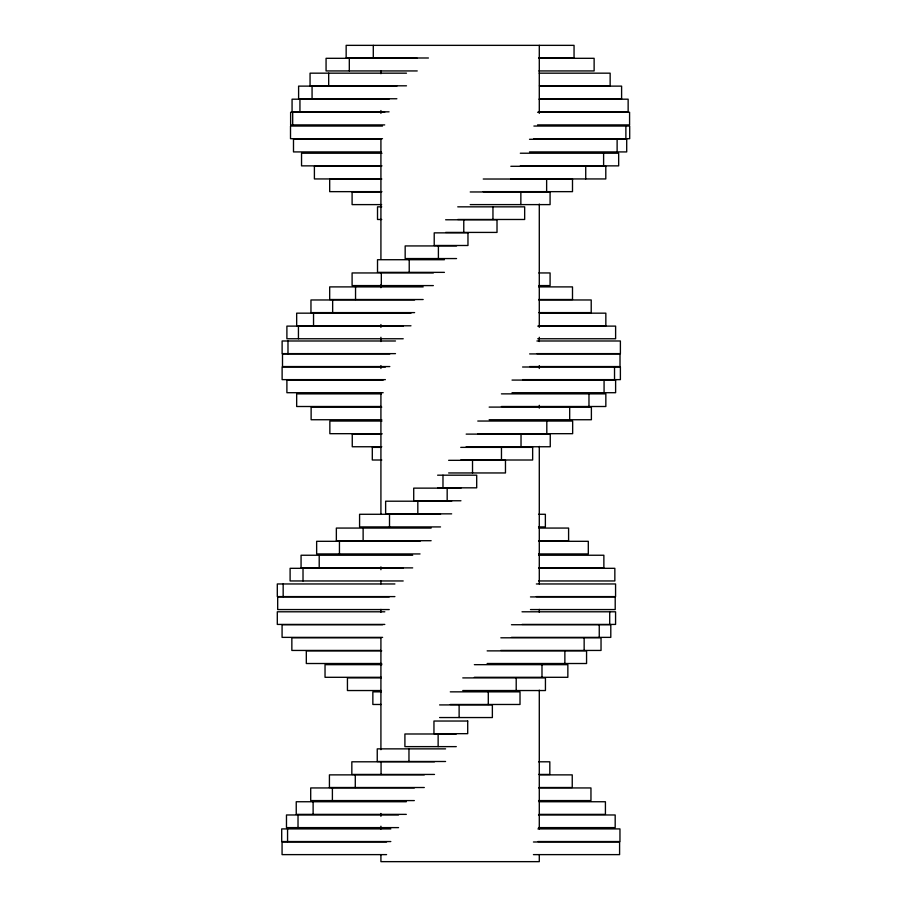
<?xml version="1.0" encoding="UTF-8"?>
<svg xmlns="http://www.w3.org/2000/svg" width="907" height="907" viewBox="0 0 907 907"><rect width="100%" height="100%" fill="white"/><g stroke="black" fill="none" stroke-linecap="round" stroke-linejoin="round"><path stroke-width="1.36" d="M428.421 57.991L346.157 57.991L346.157 45.35L574.052 45.35L574.052 57.991L538.701 57.991M417.231 58.309L326.067 58.309L326.067 70.939L417.231 70.939M538.939 58.309L594.13 58.309L594.13 70.939L538.939 70.939M406.483 73.172L310.058 73.172L310.058 85.814L406.483 85.814M539.189 73.172L610.15 73.172L610.15 85.814L539.427 85.814M396.869 86.12L298.607 86.12L298.607 98.761L396.869 98.761M539.62 86.12L621.601 86.12L621.601 98.761L539.62 98.761M389.069 99.192L292.065 99.192L292.065 111.833L389.069 111.833M539.019 99.192L628.143 99.192L628.143 111.833L539.019 111.833M384.693 112.264L290.625 112.264L290.625 124.905L384.693 124.905M537.568 112.264L629.583 112.264L629.583 124.905L537.568 124.905M382.493 126.05L290.512 126.05L290.512 138.692L382.493 138.692M533.894 126.05L629.696 126.05L629.696 138.692L533.894 138.692M381.11 139.293L293.494 139.293L293.494 151.923L381.11 151.923M529.507 139.293L626.703 139.293L626.703 151.923L529.507 151.923M381.994 153.226L301.543 153.226L301.543 165.868L381.994 165.868M520.323 153.226L618.665 153.226L618.665 165.868L520.323 165.868M380.815 166.298L314.4 166.298L314.4 178.94L380.815 178.94M510.834 166.298L605.797 166.298L605.797 178.94L510.834 178.94M381.813 179.019L329.683 179.019L329.683 191.649L381.813 191.649M483.238 179.019L572.498 179.019L572.498 191.649L483.238 191.649M381.632 191.967L352.097 191.967L352.097 204.608L381.632 204.608M470.223 191.967L550.084 191.967L550.084 204.608L470.223 204.608M381.734 206.841L377.516 206.841L377.516 219.483L381.734 219.483M457.752 206.841L524.665 206.841L524.665 219.483L457.752 219.483M445.632 219.777L497.013 219.777L497.013 232.419L445.632 232.419M456.55 245.933L405.168 245.933L405.168 258.563L456.55 258.563M444.419 259.719L377.516 259.719L377.516 272.361L444.419 272.361M433.353 272.95L352.097 272.95L352.097 285.592L433.353 285.592M538.837 272.95L550.084 272.95L550.084 285.592L538.837 285.592M423.161 286.895L329.683 286.895L329.683 299.525L423.161 299.525M538.69 286.895L572.498 286.895L572.498 299.525L538.69 299.525M414.601 299.968L310.965 299.968L310.965 312.609L414.601 312.609M538.939 299.968L591.217 299.968L591.217 312.609L538.939 312.609M410.973 313.164L296.668 313.164L296.668 325.794L410.973 325.794M539.472 313.164L605.842 313.164L605.842 325.794L539.472 325.794M403.218 326.112L286.895 326.112L286.895 338.753L403.218 338.753M537.738 326.112L615.615 326.112L615.615 338.753L537.738 338.753M395.486 340.987L282.122 340.987L282.122 353.628L395.486 353.628M536.933 340.987L620.388 340.987L620.388 353.628L536.933 353.628M389.817 353.923L282.496 353.923L282.496 366.564L389.817 366.564M529.631 353.923L620.014 353.923L620.014 366.564L529.631 366.564M385.384 367.006L282.122 367.006L282.122 379.636L385.384 379.636M522.579 367.006L620.388 367.006L620.388 379.636L522.579 379.636M383.185 380.078L286.895 380.078L286.895 392.708L383.185 392.708M512.036 380.078L615.615 380.078L615.615 392.708L512.036 392.708M381.393 393.865L296.668 393.865L296.668 406.506L381.393 406.506M501.424 393.865L605.842 393.865L605.842 406.506L501.424 406.506M381.768 407.096L311.124 407.096L311.124 419.737L381.768 419.737M489.156 407.096L591.387 407.096L591.387 419.737L489.156 419.737M381.972 421.041L329.853 421.041L329.853 433.682L381.972 433.682M477.774 421.041L572.657 421.041L572.657 433.682L477.774 433.682M381.79 434.113L352.256 434.113L352.256 446.754L381.79 446.754M466.175 434.113L550.254 434.113L550.254 446.754L466.175 446.754M380.725 447.366L372.301 447.366L372.301 460.008L381.79 460.008M460.745 447.366L532.647 447.366L532.647 460.008L460.745 460.008M448.636 460.325L505.471 460.325L505.471 472.955L448.636 472.955M437.616 475.189L476.697 475.189L476.697 487.83L437.616 487.83M460.949 488.136L413.717 488.136L413.717 500.766L460.949 500.766M451.652 501.208L385.634 501.208L385.634 513.85L451.652 513.85M440.519 514.28L359.58 514.28L359.58 526.922L440.519 526.922M538.565 514.28L545.368 514.28L545.368 526.922L538.565 526.922M431.142 528.067L336.35 528.067L336.35 540.708L431.142 540.708M538.837 528.067L568.598 528.067L568.598 540.708L538.837 540.708M420.043 541.309L316.645 541.309L316.645 553.939L420.043 553.939M538.633 541.309L588.303 541.309L588.303 553.939L538.633 553.939M412.685 555.243L301.067 555.243L301.067 567.884L412.685 567.884M538.724 555.243L603.869 555.243L603.869 567.884L538.724 567.884M403.196 568.315L290.104 568.315L290.104 580.956L403.196 580.956M538.656 568.315L614.844 568.315L614.844 580.956L538.656 580.956M394.908 583.961L277.304 583.961L277.304 596.602L394.908 596.602M536.354 583.961L615.57 583.961L615.57 596.602L536.354 596.602M389.239 596.919L277.678 596.919L277.678 609.561L389.239 609.561M530.47 596.919L615.207 596.919L615.207 609.561L530.47 609.561M384.806 611.794L277.304 611.794L277.304 624.424L384.806 624.424M522.013 611.794L615.57 611.794L615.57 624.424L522.013 624.424M382.618 624.73L282.077 624.73L282.077 637.372L382.618 637.372M511.469 624.73L610.796 624.73L610.796 637.372L511.469 637.372M380.815 637.802L291.85 637.802L291.85 650.444L380.815 650.444M500.834 637.802L601.035 637.802L601.035 650.444L500.834 650.444M381.7 650.875L306.317 650.875L306.317 663.516L381.7 663.516M487.161 650.875L586.568 650.875L586.568 663.516L487.161 663.516M381.881 664.672L325.035 664.672L325.035 677.302L381.382 677.302M474.361 664.672L567.85 664.672L567.85 677.302L474.361 677.302M381.189 677.903L347.438 677.903L347.438 690.544L381.189 690.544M462.763 677.903L545.436 677.903L545.436 690.544L462.763 690.544M381.303 691.848L372.856 691.848L372.856 704.478L381.303 704.478M450.291 691.848L520.017 691.848L520.017 704.478L450.291 704.478M439.589 704.92L492.365 704.92L492.365 717.55L439.589 717.55M456.289 733.99L404.907 733.99L404.907 746.631L456.289 746.631M445.575 748.865L377.244 748.865L377.244 761.495L445.575 761.495M434.498 761.801L351.837 761.801L351.837 774.442L434.498 774.442M538.577 761.801L549.823 761.801L549.823 774.442L538.577 774.442M424.306 774.873L329.422 774.873L329.422 787.514L424.306 787.514M539.835 774.873L572.238 774.873L572.238 787.514L539.336 787.514M414.34 787.945L310.704 787.945L310.704 800.586L414.34 800.586M538.679 787.945L590.956 787.945L590.956 800.586L538.679 800.586M406.313 801.743L296.238 801.743L296.238 814.373L406.313 814.373M539.053 801.743L605.423 801.743L605.423 814.373L539.053 814.373M398.547 814.974L286.476 814.974L286.476 827.615L398.547 827.615M538.509 814.974L615.184 814.974L615.184 827.615L538.509 827.615M390.815 828.907L281.703 828.907L281.703 841.549L390.815 841.549M537.919 828.907L619.957 828.907L619.957 841.549L537.919 841.549M386.575 841.991L282.066 841.991L282.066 854.621L386.575 854.621M533.441 841.991L619.594 841.991L619.594 854.621L533.441 854.621M625.875 126.05L625.875 138.692M617.123 139.293L617.123 151.923M614.527 367.006L614.527 379.636M609.708 611.794L609.708 624.424M604.073 380.078L604.073 392.708M603.609 153.226L603.609 165.868M599.255 624.73L599.255 637.372M588.972 393.865L588.972 406.506M585.729 166.298L585.729 178.94M584.153 637.802L584.153 650.444M569.687 407.096L569.687 419.737M564.868 650.875L564.868 663.516M546.808 421.041L546.808 433.682M546.638 179.019L546.638 191.649M541.989 664.672L541.989 677.302M539.291 45.35L539.291 113.375M539.291 204.075L539.291 327.37M539.291 337.291L539.291 341.542M539.291 365.634L539.291 368.469M539.291 405.316L539.291 408.15M539.291 446.414L539.291 583.881M539.291 609.391L539.291 612.225M539.291 690.17L539.291 829.055M539.291 854.564L539.291 861.65L380.917 861.65L380.917 854.564M521.026 434.113L521.026 446.754M520.856 191.967L520.856 204.608M516.208 677.903L516.208 690.544M501.469 447.366L501.469 460.008M492.955 206.841L492.955 219.483M488.295 691.848L488.295 704.478M472.524 460.325L472.524 472.955M463.772 219.777L463.772 232.419M459.123 704.92L459.123 717.55M447.174 488.136L447.174 500.766M442.979 475.189L442.979 487.83M438.398 245.933L438.398 258.563M438.138 733.99L438.138 746.631M417.821 501.208L417.821 513.85M409.227 259.719L409.227 272.361M408.966 748.865L408.966 761.495M389.511 514.28L389.511 526.922M381.325 272.95L381.325 285.592M381.065 761.801L381.065 774.442M380.917 70.859L380.917 73.694M380.917 110.541L380.917 113.375M380.917 138.884L380.917 259.345M380.917 284.855L380.917 287.689M380.917 324.536L380.917 327.37M380.917 337.291L380.917 341.542M380.917 365.634L380.917 368.469M380.917 392.561L380.917 514.439M380.917 566.875L380.917 569.709M380.917 581.047L380.917 583.881M380.917 609.391L380.917 612.225M380.917 637.734L380.917 749.692M380.917 813.466L380.917 816.3M380.917 826.22L380.917 829.055M373.287 45.35L373.287 57.991M363.129 528.067L363.129 540.708M355.544 286.895L355.544 299.525M355.283 774.873L355.283 787.514M349.308 58.309L349.308 70.939M339.445 541.309L339.445 553.939M332.654 299.968L332.654 312.609M332.393 787.945L332.393 800.586M328.685 73.172L328.685 85.814M319.207 555.243L319.207 567.884M313.539 313.164L313.539 325.794M313.119 801.743L313.119 814.373M312.065 86.12L312.065 98.761M303.017 568.315L303.017 580.956M299.945 99.192L299.945 111.833M298.437 326.112L298.437 338.753M298.018 814.974L298.018 827.615M292.689 112.264L292.689 124.905M287.984 340.987L287.984 353.628M287.564 828.907L287.564 841.549M283.165 583.961L283.165 596.602M467.967 232.861L434.215 232.861L434.215 245.491L467.967 245.491L467.967 232.861M467.706 721.031L433.954 721.031L433.954 733.672L467.706 733.672L467.706 721.031"/></g></svg>
